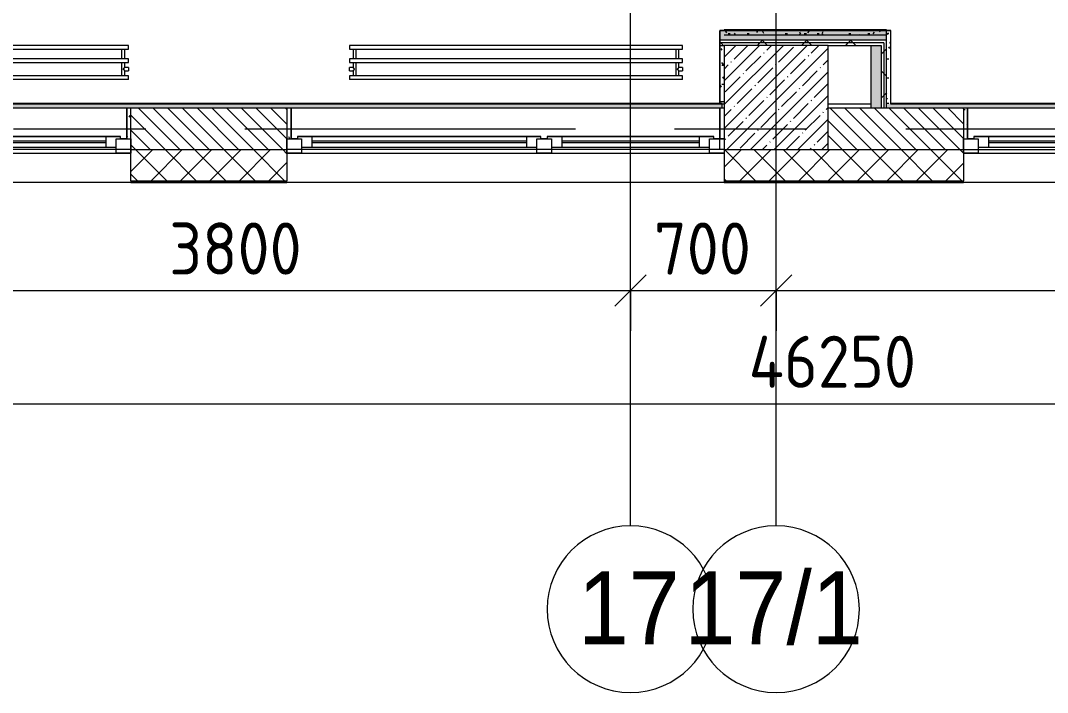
# Model space of a CAD drawing. Header units: millimetres. Extents: x 35147 to 231677, y -8553 to 29000.
# Drawn here: x 57530 to 62463, y -2706 to 519 of the extents above; entities that cross this region are included whole.
import ezdxf

# ---------------------------------------------------------------- set-up
doc = ezdxf.new("R2010")
doc.units = ezdxf.units.MM
doc.linetypes.add('Осевая', pattern=[3175, 635, -476.25, 1587.5, -476.25])
for name, color, linetype, lineweight in [('A-ANNO-DIMS', 7, 'Continuous', 9), ('A-ANNO-DIMS-100', 7, 'Continuous', 9), ('A-GLAZ', 7, 'Continuous', 9), ('A-GLAZ-1', 7, 'Continuous', 13), ('A-WALL', 7, 'Continuous', 9), ('I-WALL', 7, 'Continuous', 9), ('M-EQPM', 7, 'Continuous', 9), ('S-COLS', 7, 'Continuous', 9), ('Оси', 7, 'Continuous', 9), ('Оси-1', 7, 'Continuous', 20), ('Оси-2', 7, 'Осевая', 9)]:
    doc.layers.add(name, color=color, linetype=linetype, lineweight=lineweight)
doc.layers.add('A-WALL-1', color=7, linetype='Continuous', lineweight=9, true_color=0x3c3c3c)
doc.layers.add('A-WALL-FNSH-1', color=7, linetype='Continuous', lineweight=9, true_color=0x3c3c3c)
doc.styles.add('Arial', font='arial.ttf', dxfattribs={"width": 0.9, "height": 350})
doc.styles.add('ISOCPEUR', font='isocpeur.ttf', dxfattribs={"width": 0.9, "height": 250})
doc.dimstyles.new('ISO-2_5_0_9К_БОЛЬШОЙ', dxfattribs={"dimscale": 304.8, "dimtxt": 248.995294, "dimasz": 0.492126, "dimexe": 0.393701, "dimexo": 0.984252, "dimgap": 0, "dimtad": 1, "dimdec": 0, "dimrnd": 10, "dimzin": 0, "dimdsep": 46, "dimtxsty": 'ISOCPEUR', "dimblk1": 'OBLIQUE', "dimblk2": 'OBLIQUE', "dimsah": 1, "dimcen": 0.09, "dimdle": 0.393701, "dimazin": 0, "dimtfac": 1, "dimtdec": 4, "dimtix": 1, "dimtmove": 0, "dimatfit": 3, "dimfxl": 1, "dimtvp": 1, "dimtolj": 1, "dimtzin": 0, "dimarcsym": 2})
pattern_1 = [(135, (0, 0), (-35.35534, -35.35534), [])]
pattern_2 = [(0, (0, 0), (121.92, 30.48), [10.058, -81.382, 10.058, -81.382, -487.68]), (0, (0, 0), (121.92, 30.48), [-182.88, 10.058, -172.822, 10.058, -81.382, -213.36]), (0, (0, 0), (121.92, 30.48), [-457.2, 10.058, -50.902, 10.058, -142.342]), (120, (45.72, 15.24), (-87.356454, 90.345817), [10.058, -81.382, 10.058, -81.382, -487.68]), (120, (45.72, 15.24), (-87.356454, 90.345817), [-182.88, 10.058, -172.822, 10.058, -81.382, -213.36]), (120, (45.72, 15.24), (-87.356454, 90.345817), [-457.2, 10.058, -50.902, 10.058, -142.342]), (240, (60.96, 76.2), (-34.563546, -120.825817), [10.058, -81.382, 10.058, -81.382, -487.68]), (240, (60.96, 76.2), (-34.563546, -120.825817), [-182.88, 10.058, -172.822, 10.058, -81.382, -213.36]), (240, (60.96, 76.2), (-34.563546, -120.825817), [-457.2, 10.058, -50.902, 10.058, -142.342])]
pattern_3 = [(45, (0, 0), (-106.066, 106.066), []), (135, (0, 0), (-106.066, -106.066), [])]

# ---------------------------------------------------------------- blocks, each defined once
blk = doc.blocks.new('BSC_Колонна _Прямоугольная - 500х500-V9-План размещения напольных электротехнических лючков и розеток 2 этажа в осях 12-23')
at = {"layer": 'S-COLS'}
h = blk.add_hatch(dxfattribs=at)
h.set_pattern_fill('FP_10', color=256, style=0, pattern_type=2)
h.set_pattern_definition([(45, (-61160, -150), (-57.02463, 57.02463), []), (45, (-61102.975, -150), (-57.02463, 57.02463), [100.806, -20.161, 3.353, -16.808])])
h.paths.add_polyline_path([(-250, -250), (250, -250), (250, 250), (-250, 250), (-250, 184.8)])
for p, q in [((250, 250), (-250, 250)), ((-250, 250), (-250, -250)), ((250, -250), (250, 250)), ((-250, -250), (250, -250))]:
    blk.add_line(p, q, dxfattribs=at)
blk = doc.blocks.new('120_Окно_СКБ_2Ст - 120_Окно_СКБ_2Ст 3100х2500 _мал_створка слева_-22446080-План размещения напольных электротехнических лючков и розеток 2 этажа в осях 12-23')
at = {"layer": 'A-GLAZ'}
for p, q in [((1550, -57), (-1550, -57)), ((-1530, -127), (-1500, -127)), ((-1430, -107), (600, -107)), ((600, -117), (-1430, -117)), ((670, -127), (700, -127)), ((770, -107), (1430, -107)), ((1430, -117), (770, -117)), ((1500, -127), (1530, -127))]:
    blk.add_line(p, q, dxfattribs=at)
at = {"layer": 'A-GLAZ-1'}
for p, q in [((-1550, -127), (-1550, -57)), ((-1550, -57), (-1480, -57)), ((-1480, -57), (-1480, -127)), ((650, -87), (-1480, -87)), ((-1480, -87), (-1480, -127)), ((-1430, -137), (-1430, -87)), ((600, -137), (600, -87)), ((650, -127), (650, -57)), ((650, -57), (720, -57)), ((650, -127), (650, -87)), ((720, -57), (720, -127)), ((1480, -87), (720, -87)), ((720, -87), (720, -127)), ((770, -137), (770, -87)), ((1430, -137), (1430, -87)), ((1480, -127), (1480, -57)), ((1480, -57), (1550, -57)), ((1480, -127), (1480, -87)), ((1550, -57), (1550, -127)), ((-1480, -127), (-1550, -127)), ((-1480, -127), (-1500, -127)), ((-1500, -127), (-1500, -137)), ((-1500, -137), (670, -137)), ((670, -137), (-1500, -137)), ((720, -127), (650, -127)), ((670, -127), (650, -127)), ((670, -137), (670, -127)), ((720, -127), (700, -127)), ((700, -127), (700, -137)), ((700, -137), (1500, -137)), ((1500, -137), (700, -137)), ((1550, -127), (1480, -127)), ((1500, -127), (1480, -127)), ((1500, -137), (1500, -127))]:
    blk.add_line(p, q, dxfattribs=at)
blk = doc.blocks.new('120_Окно_СКБ_1Ст - 120_Окно_СКБ_1Ст 900х2500_h_-20664874-План размещения напольных электротехнических лючков и розеток 2 этажа в осях 12-23')
at = {"layer": 'A-GLAZ'}
for p, q in [((450, -57), (-450, -57)), ((-430, -127), (-400, -127)), ((-330, -107), (330, -107)), ((330, -117), (-330, -117)), ((400, -127), (430, -127))]:
    blk.add_line(p, q, dxfattribs=at)
at = {"layer": 'A-GLAZ-1'}
for p, q in [((-450, -127), (-450, -57)), ((-450, -57), (-380, -57)), ((-380, -57), (-380, -127)), ((380, -87), (-380, -87)), ((-380, -87), (-380, -127)), ((-330, -137), (-330, -87)), ((330, -137), (330, -87)), ((380, -127), (380, -57)), ((380, -57), (450, -57)), ((380, -127), (380, -87)), ((450, -57), (450, -127)), ((-380, -127), (-450, -127)), ((-380, -127), (-400, -127)), ((-400, -127), (-400, -137)), ((-400, -137), (400, -137)), ((400, -137), (-400, -137)), ((450, -127), (380, -127)), ((400, -127), (380, -127)), ((400, -137), (400, -127))]:
    blk.add_line(p, q, dxfattribs=at)
blk = doc.blocks.new('120_Окно_СКБ_2Ст - 120_Окно_СКБ_2Ст 2100х2500 _мал створка СЛЕВА_-22446485-План размещения напольных электротехнических лючков и розеток 2 этажа в осях 12-23')
at = {"layer": 'A-GLAZ'}
for p, q in [((1050, -57), (-1050, -57)), ((-1050, -127), (-1000, -127)), ((-930, -107), (-270, -107)), ((-270, -117), (-930, -117)), ((-200, -127), (-170, -127)), ((-100, -107), (930, -107)), ((930, -117), (-100, -117)), ((1000, -127), (1030, -127))]:
    blk.add_line(p, q, dxfattribs=at)
at = {"layer": 'A-GLAZ-1'}
for p, q in [((-1050, -127), (-1050, -57)), ((-1050, -57), (-980, -57)), ((-980, -57), (-980, -127)), ((-220, -87), (-980, -87)), ((-980, -87), (-980, -127)), ((-930, -137), (-930, -87)), ((-270, -137), (-270, -87)), ((-220, -127), (-220, -57)), ((-220, -57), (-150, -57)), ((-220, -127), (-220, -87)), ((-150, -57), (-150, -127)), ((980, -87), (-150, -87)), ((-150, -87), (-150, -127)), ((-100, -137), (-100, -87)), ((930, -137), (930, -87)), ((980, -127), (980, -57)), ((980, -57), (1050, -57)), ((980, -127), (980, -87)), ((1050, -57), (1050, -127)), ((-980, -127), (-1050, -127)), ((-980, -127), (-1000, -127)), ((-1000, -127), (-1000, -137)), ((-1000, -137), (-200, -137)), ((-200, -137), (-1000, -137)), ((-150, -127), (-220, -127)), ((-200, -127), (-220, -127)), ((-200, -137), (-200, -127)), ((-150, -127), (-170, -127)), ((-170, -127), (-170, -137)), ((-170, -137), (1000, -137)), ((1000, -137), (-170, -137)), ((1050, -127), (980, -127)), ((1000, -127), (980, -127)), ((1000, -137), (1000, -127))]:
    blk.add_line(p, q, dxfattribs=at)
blk = doc.blocks.new('radiator_prado_classic_z_tip_30_po exemplyaru - Classic Z Тип 30-500-30677899-План размещения напольных электротехнических лючков и розеток 2 этажа в осях 12-23')
at = {"layer": 'M-EQPM'}
for p, q in [((0, 228), (0, 210)), ((1600, 228), (0, 228)), ((0, 210), (1600, 210)), ((17.5, 210), (17.5, 164)), ((32.5, 164), (32.5, 210)), ((1567.5, 210), (1567.5, 164)), ((1582.5, 164), (1582.5, 210)), ((1600, 210), (1600, 228)), ((1600, 164), (0, 164)), ((0, 164), (0, 146)), ((1600, 146), (1600, 164)), ((0, 146), (1600, 146)), ((17.5, 121.5), (0, 121.5)), ((17.5, 121.5), (0, 121.5)), ((0, 121.5), (0, 121.2)), ((0, 106.5), (0, 121.5)), ((0, 121.2), (0, 121.2)), ((0, 106.8), (0, 106.5)), ((0, 106.8), (0, 106.8)), ((0, 106.5), (17.5, 106.5)), ((0, 106.5), (17.5, 106.5)), ((17.5, 146), (17.5, 121.5)), ((17.5, 106.5), (17.5, 82)), ((32.5, 82), (32.5, 146)), ((1567.5, 146), (1567.5, 82)), ((1582.5, 121.5), (1582.5, 146)), ((1600, 121.5), (1582.5, 121.5)), ((1600, 121.5), (1582.5, 121.5)), ((1582.5, 82), (1582.5, 106.5)), ((1582.5, 106.5), (1600, 106.5)), ((1582.5, 106.5), (1600, 106.5)), ((1600, 121.5), (1600, 106.5)), ((1600, 121.2), (1600, 121.5)), ((1600, 121.5), (1600, 121.2)), ((1600, 121.2), (1600, 121.5)), ((1600, 106.5), (1600, 106.8)), ((1600, 106.8), (1600, 106.5)), ((1600, 106.5), (1600, 106.8)), ((1600, 82), (0, 82)), ((0, 82), (0, 64)), ((1600, 64), (0, 64)), ((1600, 64), (1600, 82))]:
    blk.add_line(p, q, dxfattribs=at)
for points, knots in [([(25, 114), (24.5, 114.5), (23.6, 115.4), (22.4, 116.6), (21.6, 117.4), (21.1, 117.9), (20.8, 118.2), (20.5, 118.5), (20.2, 118.8), (19.8, 119.1), (19.6, 119.4), (19.3, 119.7), (19, 120), (18.7, 120.3), (18.5, 120.5), (18.3, 120.7), (18.1, 120.9), (17.9, 121.1), (17.8, 121.2), (17.7, 121.3), (17.5, 121.5), (17.5, 121.5), (17.5, 121.5)], [0, 0, 0, 0, 0.142857, 0.285714, 0.357143, 0.392857, 0.428571, 0.464286, 0.5, 0.535714, 0.571429, 0.607143, 0.642857, 0.678571, 0.714286, 0.75, 0.785714, 0.821429, 0.857143, 0.892857, 0.928571, 1, 1, 1, 1]), ([(17.5, 106.5), (17.5, 106.5), (17.5, 106.5), (17.7, 106.7), (17.8, 106.8), (17.9, 106.9), (18.1, 107.1), (18.3, 107.3), (18.5, 107.5), (18.7, 107.7), (19, 108), (19.3, 108.3), (19.6, 108.6), (19.8, 108.9), (20.3, 109.3), (20.7, 109.7), (21.1, 110.1), (21.6, 110.6), (22.4, 111.4), (23.6, 112.6), (24.5, 113.5), (25, 114)], [0, 0, 0, 0, 0.071429, 0.107143, 0.142857, 0.178571, 0.214286, 0.25, 0.285714, 0.321429, 0.357143, 0.392857, 0.428571, 0.464286, 0.5, 0.571429, 0.607143, 0.642857, 0.714286, 0.857143, 1, 1, 1, 1]), ([(1575, 114), (1575.5, 114.5), (1576.4, 115.4), (1577.6, 116.6), (1578.4, 117.4), (1578.9, 117.9), (1579.2, 118.2), (1579.5, 118.5), (1579.8, 118.8), (1580.1, 119.2), (1580.4, 119.4), (1580.7, 119.7), (1581, 120), (1581.3, 120.3), (1581.5, 120.5), (1581.7, 120.7), (1581.9, 120.9), (1582.1, 121.1), (1582.2, 121.2), (1582.3, 121.3), (1582.5, 121.5), (1582.5, 121.5), (1582.5, 121.5)], [0, 0, 0, 0, 0.142857, 0.285714, 0.357143, 0.392857, 0.428571, 0.464286, 0.5, 0.535714, 0.571429, 0.607143, 0.642857, 0.678571, 0.714286, 0.75, 0.785714, 0.821429, 0.857143, 0.892857, 0.928571, 1, 1, 1, 1]), ([(1582.5, 106.5), (1582.5, 106.5), (1582.5, 106.5), (1582.3, 106.7), (1582.2, 106.8), (1582.1, 106.9), (1581.9, 107.1), (1581.7, 107.3), (1581.5, 107.5), (1581.3, 107.7), (1581, 108), (1580.7, 108.3), (1580.4, 108.6), (1580.1, 108.8), (1579.7, 109.3), (1579.3, 109.7), (1578.9, 110.1), (1578.4, 110.6), (1577.6, 111.4), (1576.4, 112.6), (1575.5, 113.5), (1575, 114)], [0, 0, 0, 0, 0.071429, 0.107143, 0.142857, 0.178571, 0.214286, 0.25, 0.285714, 0.321429, 0.357143, 0.392857, 0.428571, 0.464286, 0.5, 0.571429, 0.607143, 0.642857, 0.714286, 0.857143, 1, 1, 1, 1])]:
    blk.add_open_spline(points, degree=3, knots=knots, dxfattribs=at)
blk = doc.blocks.new('radiator_prado_classic_z_tip_30_po exemplyaru - Classic Z Тип 30-500-30677900-План размещения напольных электротехнических лючков и розеток 2 этажа в осях 12-23')
at = {"layer": 'M-EQPM'}
for p, q in [((0, 228), (0, 210)), ((700, 228), (0, 228)), ((0, 210), (700, 210)), ((17.5, 210), (17.5, 164)), ((32.5, 164), (32.5, 210)), ((667.5, 210), (667.5, 164)), ((682.5, 164), (682.5, 210)), ((700, 210), (700, 228)), ((700, 164), (0, 164)), ((0, 164), (0, 146)), ((700, 146), (700, 164)), ((0, 146), (700, 146)), ((17.5, 121.5), (0, 121.5)), ((17.5, 121.5), (0, 121.5)), ((0, 121.5), (0, 121.2)), ((0, 106.5), (0, 121.5)), ((0, 121.2), (0, 121.2)), ((0, 106.8), (0, 106.5)), ((0, 106.8), (0, 106.8)), ((0, 106.5), (17.5, 106.5)), ((0, 106.5), (17.5, 106.5)), ((17.5, 146), (17.5, 121.5)), ((17.5, 106.5), (17.5, 82)), ((32.5, 82), (32.5, 146)), ((667.5, 146), (667.5, 82)), ((682.5, 121.5), (682.5, 146)), ((700, 121.5), (682.5, 121.5)), ((700, 121.5), (682.5, 121.5)), ((682.5, 82), (682.5, 106.5)), ((682.5, 106.5), (700, 106.5)), ((682.5, 106.5), (700, 106.5)), ((700, 121.5), (700, 106.5)), ((700, 121.2), (700, 121.5)), ((700, 121.5), (700, 121.2)), ((700, 121.2), (700, 121.5)), ((700, 106.5), (700, 106.8)), ((700, 106.8), (700, 106.5)), ((700, 106.5), (700, 106.8)), ((700, 82), (0, 82)), ((0, 82), (0, 64)), ((700, 64), (0, 64)), ((700, 64), (700, 82))]:
    blk.add_line(p, q, dxfattribs=at)
for points, knots in [([(25, 114), (24.5, 114.5), (23.6, 115.4), (22.4, 116.6), (21.6, 117.4), (21.1, 117.9), (20.8, 118.2), (20.5, 118.5), (20.2, 118.8), (19.8, 119.1), (19.6, 119.4), (19.3, 119.7), (19, 120), (18.7, 120.3), (18.5, 120.5), (18.3, 120.7), (18.1, 120.9), (17.9, 121.1), (17.8, 121.2), (17.7, 121.3), (17.5, 121.5), (17.5, 121.5), (17.5, 121.5)], [0, 0, 0, 0, 0.142857, 0.285714, 0.357143, 0.392857, 0.428571, 0.464286, 0.5, 0.535714, 0.571429, 0.607143, 0.642857, 0.678571, 0.714286, 0.75, 0.785714, 0.821429, 0.857143, 0.892857, 0.928571, 1, 1, 1, 1]), ([(17.5, 106.5), (17.5, 106.5), (17.5, 106.5), (17.7, 106.7), (17.8, 106.8), (17.9, 106.9), (18.1, 107.1), (18.3, 107.3), (18.5, 107.5), (18.7, 107.7), (19, 108), (19.3, 108.3), (19.6, 108.6), (19.8, 108.9), (20.3, 109.3), (20.7, 109.7), (21.1, 110.1), (21.6, 110.6), (22.4, 111.4), (23.6, 112.6), (24.5, 113.5), (25, 114)], [0, 0, 0, 0, 0.071429, 0.107143, 0.142857, 0.178571, 0.214286, 0.25, 0.285714, 0.321429, 0.357143, 0.392857, 0.428571, 0.464286, 0.5, 0.571429, 0.607143, 0.642857, 0.714286, 0.857143, 1, 1, 1, 1]), ([(675, 114), (675.5, 114.5), (676.4, 115.4), (677.6, 116.6), (678.4, 117.4), (678.9, 117.9), (679.2, 118.2), (679.5, 118.5), (679.8, 118.8), (680.1, 119.2), (680.4, 119.4), (680.7, 119.7), (681, 120), (681.3, 120.3), (681.5, 120.5), (681.7, 120.7), (681.9, 120.9), (682.1, 121.1), (682.2, 121.2), (682.3, 121.3), (682.5, 121.5), (682.5, 121.5), (682.5, 121.5)], [0, 0, 0, 0, 0.142857, 0.285714, 0.357143, 0.392857, 0.428571, 0.464286, 0.5, 0.535714, 0.571429, 0.607143, 0.642857, 0.678571, 0.714286, 0.75, 0.785714, 0.821429, 0.857143, 0.892857, 0.928571, 1, 1, 1, 1]), ([(682.5, 106.5), (682.5, 106.5), (682.5, 106.5), (682.3, 106.7), (682.2, 106.8), (682.1, 106.9), (681.9, 107.1), (681.7, 107.3), (681.5, 107.5), (681.3, 107.7), (681, 108), (680.7, 108.3), (680.4, 108.6), (680.1, 108.8), (679.7, 109.3), (679.3, 109.7), (678.9, 110.1), (678.4, 110.6), (677.6, 111.4), (676.4, 112.6), (675.5, 113.5), (675, 114)], [0, 0, 0, 0, 0.071429, 0.107143, 0.142857, 0.178571, 0.214286, 0.25, 0.285714, 0.321429, 0.357143, 0.392857, 0.428571, 0.464286, 0.5, 0.571429, 0.607143, 0.642857, 0.714286, 0.857143, 1, 1, 1, 1])]:
    blk.add_open_spline(points, degree=3, knots=knots, dxfattribs=at)
blk = doc.blocks.new('Ось сетки - D8-29747960-План размещения напольных электротехнических лючков и розеток 2 этажа в осях 12-23')
at = {"layer": 'Оси-1'}
for start, end in [(360, 180), (180, 360)]:
    blk.add_arc((0, 0), 4, start, end, dxfattribs=at)
blk = doc.blocks.new('DIMBLOCK22-План размещения напольных электротехнических лючков и розеток 2 этажа в осях 12-23')
at = {"layer": 'A-ANNO-DIMS-100'}
for p, q in [((56660, -970.8), (56660, -656.9)), ((60460, -970.8), (60460, -656.9)), ((56660, -776.9), (60460, -776.9)), ((56660, -776.9), (56660, -970.8)), ((60460, -776.9), (60460, -970.8))]:
    blk.add_line(p, q, dxfattribs=at)
at = {"layer": 'A-ANNO-DIMS-100', "lineweight": 20}
for p, q in [((56660, -776.9), (56735, -701.9)), ((60460, -776.9), (60535, -701.9)), ((56660, -776.9), (56585, -851.9)), ((60460, -776.9), (60385, -851.9))]:
    blk.add_line(p, q, dxfattribs=at)
at = {"layer": 'A-ANNO-DIMS-100', "color": 0, "insert": (58244, -450.3), "char_height": 250, "width": 758.478, "attachment_point": 1, "line_spacing_factor": 1.149209, "style": 'ISOCPEUR'}
blk.add_mtext('3800', dxfattribs=at)
blk = doc.blocks.new('_Oblique')
at = {"color": 0, "linetype": 'ByBlock', "lineweight": -2}
blk.add_line((-0.5, -0.5), (0.5, 0.5), dxfattribs=at)
blk = doc.blocks.new('DIMBLOCK23-План размещения напольных электротехнических лючков и розеток 2 этажа в осях 12-23')
at = {"layer": 'A-ANNO-DIMS-100'}
for p, q in [((60460, -970.8), (60460, -656.9)), ((61160, -970.8), (61160, -656.9)), ((60460, -776.9), (61160, -776.9)), ((60460, -776.9), (60460, -970.8)), ((61160, -776.9), (61160, -970.8))]:
    blk.add_line(p, q, dxfattribs=at)
at = {"layer": 'A-ANNO-DIMS-100', "lineweight": 20}
for p, q in [((60460, -776.9), (60535, -701.9)), ((61160, -776.9), (61235, -701.9)), ((60460, -776.9), (60385, -851.9)), ((61160, -776.9), (61085, -851.9))]:
    blk.add_line(p, q, dxfattribs=at)
at = {"layer": 'A-ANNO-DIMS-100', "color": 0, "insert": (60573, -450.3), "char_height": 250, "width": 568.858, "attachment_point": 1, "line_spacing_factor": 1.149209, "style": 'ISOCPEUR'}
blk.add_mtext('700', dxfattribs=at)
blk = doc.blocks.new('DIMBLOCK24-План размещения напольных электротехнических лючков и розеток 2 этажа в осях 12-23')
at = {"layer": 'A-ANNO-DIMS-100'}
for p, q in [((61160, -970.8), (61160, -656.9)), ((65660, -970.8), (65660, -656.9)), ((61160, -776.9), (65660, -776.9)), ((61160, -776.9), (61160, -970.8)), ((65660, -776.9), (65660, -970.8))]:
    blk.add_line(p, q, dxfattribs=at)
at = {"layer": 'A-ANNO-DIMS-100', "lineweight": 20}
for p, q in [((61160, -776.9), (61235, -701.9)), ((65660, -776.9), (65735, -701.9)), ((61160, -776.9), (61085, -851.9)), ((65660, -776.9), (65585, -851.9))]:
    blk.add_line(p, q, dxfattribs=at)
at = {"layer": 'A-ANNO-DIMS-100', "color": 0, "insert": (63082, -450.3), "char_height": 250, "width": 787.208, "attachment_point": 1, "line_spacing_factor": 1.149209, "style": 'ISOCPEUR'}
blk.add_mtext('4500', dxfattribs=at)
blk = doc.blocks.new('DIMBLOCK32-План размещения напольных электротехнических лючков и розеток 2 этажа в осях 12-23')
at = {"layer": 'A-ANNO-DIMS-100'}
for p, q in [((38310, -1514.4), (38310, -1200.5)), ((84560, -1514.4), (84560, -1200.5)), ((38190, -1320.5), (84680, -1320.5)), ((38310, -1320.5), (38310, -1514.4)), ((84560, -1320.5), (84560, -1514.4))]:
    blk.add_line(p, q, dxfattribs=at)
at = {"layer": 'A-ANNO-DIMS-100', "lineweight": 20}
for p, q in [((38310, -1320.5), (38385, -1245.5)), ((84560, -1320.5), (84635, -1245.5)), ((38310, -1320.5), (38235, -1395.5)), ((84560, -1320.5), (84485, -1395.5))]:
    blk.add_line(p, q, dxfattribs=at)
at = {"layer": 'A-ANNO-DIMS-100', "color": 0, "insert": (61028, -993.9), "char_height": 250, "width": 976.828, "attachment_point": 1, "line_spacing_factor": 1.149209, "style": 'ISOCPEUR'}
blk.add_mtext('46250', dxfattribs=at)

msp = doc.modelspace()

# ---------------------------------------------------------------- hatches: boundary and pattern name
at = {"layer": 'A-WALL'}
h = msp.add_hatch(dxfattribs=at)
h.set_pattern_fill('FP_20', color=256, style=0, pattern_type=2)
h.set_pattern_definition(pattern_1)
h.paths.add_polyline_path([(56910, -100), (57160, -100), (57160, 100), (56910, 100)])
h.paths.add_polyline_path([(58810, -100), (58810, 100), (58060, 100), (58060, -100), (58656.4, -100)])
h = msp.add_hatch(dxfattribs=at)
h.set_pattern_fill('FP_20', color=256, style=0, pattern_type=2)
h.set_pattern_definition(pattern_1)
h.paths.add_polyline_path([(65410, -100), (65410, 100), (65160, 100), (65160, -100), (65207.2, -100)])
h.paths.add_polyline_path([(62060, -100), (62060, 100), (61410, 100), (61410, -100), (61567.9, -100)])
h = msp.add_hatch(dxfattribs=at)
h.set_pattern_fill('FP_21', color=256, style=0, pattern_type=2)
h.set_pattern_definition([(45, (0, 0), (-70.71068, 70.71068), []), (135, (0, 0), (-70.71068, -70.71068), [])])
h.paths.add_polyline_path([(75397.3, -250), (75700, -250), (75700, -100), (71560, -100), (71560, -250), (74669.4, -250)])
h.paths.add_polyline_path([(70302.2, -250), (70660, -250), (70660, -100), (67060, -100), (67060, -250), (69574.4, -250)])
h.paths.add_polyline_path([(65207.2, -250), (66160, -250), (66160, -100), (65160, -100), (65160, -250)])
h.paths.add_polyline_path([(61567.9, -250), (62060, -250), (62060, -100), (60910, -100), (60910, -250)])
h.paths.add_polyline_path([(58060, -250), (58810, -250), (58810, -100), (58060, -100), (58060, -244.2)])
h.paths.add_polyline_path([(56910, -250), (57160, -250), (57160, -100), (56410, -100), (56410, -250)])
h.paths.add_polyline_path([(52410, -250), (53310, -250), (53310, -100), (51910, -100), (51910, -250)])
h.paths.add_polyline_path([(47410, -250), (48810, -250), (48810, -100), (47410, -100), (47410, -244.2)])
h.paths.add_polyline_path([(43371.3, -250), (44036.3, -250), (44036.3, -100), (42660, -100), (42660, -250)])
h.paths.add_polyline_path([(44936.3, -250), (45310, -250), (45310, -100), (44936.3, -100), (44936.3, -244.2)])
h.paths.add_polyline_path([(39560, -250), (39560, -100), (38742.7, -100), (38742.7, -250), (39040, -250)])
at = {"layer": 'I-WALL'}
for points in [[(61690, 425), (61690, 475), (60910, 475), (60910, 470), (60890, 470), (60890, 425), (61567.9, 425)], [(61665, 100), (61665, 400), (61615, 400), (61615, 100)]]:
    msp.add_hatch(color=256, dxfattribs=at).paths.add_polyline_path(points)
h = msp.add_hatch(dxfattribs=at)
h.set_pattern_fill('FP_58', color=256, style=0, pattern_type=2)
h.set_pattern_definition(pattern_2)
h.paths.add_polyline_path([(61690, 450), (61710, 450), (61710, 470), (60910, 470), (60910, 450), (61567.9, 450)])
h = msp.add_hatch(dxfattribs=at)
h.set_pattern_fill('FP_58', color=256, style=0, pattern_type=2)
h.set_pattern_definition(pattern_2)
h.paths.add_polyline_path([(61710, 120), (61710, 450), (61690, 450), (61690, 120)])
h = msp.add_hatch(dxfattribs=at)
h.set_pattern_fill('FP_60', color=256, style=0, pattern_type=2)
h.set_pattern_definition(pattern_3)
h.paths.add_polyline_path([(61690, 412.5), (61690, 425), (60890, 425), (60890, 412.5), (61677.5, 412.5)])
h = msp.add_hatch(dxfattribs=at)
h.set_pattern_fill('FP_60', color=256, style=0, pattern_type=2)
h.set_pattern_definition(pattern_3)
h.paths.add_polyline_path([(61677.5, 400), (61677.5, 412.5), (60890, 412.5), (60890, 400), (61665, 400)])
h = msp.add_hatch(dxfattribs=at)
h.set_pattern_fill('FP_58', color=256, style=0, pattern_type=2)
h.set_pattern_definition(pattern_2)
h.paths.add_polyline_path([(60890, 130), (60910, 130), (60910, 400), (60890, 400), (60890, 334.8)])
h = msp.add_hatch(dxfattribs=at)
h.set_pattern_fill('FP_60', color=256, style=0, pattern_type=2)
h.set_pattern_definition(pattern_3)
h.paths.add_polyline_path([(61677.5, 100), (61677.5, 400), (61665, 400), (61665, 100)])
h = msp.add_hatch(dxfattribs=at)
h.set_pattern_fill('FP_60', color=256, style=0, pattern_type=2)
h.set_pattern_definition(pattern_3)
h.paths.add_polyline_path([(61690, 100), (61690, 412.5), (61677.5, 412.5), (61677.5, 100)])
h = msp.add_hatch(dxfattribs=at)
h.set_pattern_fill('FP_58', color=256, style=0, pattern_type=2)
h.set_pattern_definition(pattern_2)
h.paths.add_polyline_path([(59384.3, 100), (60900, 100), (60900, 120), (57160, 120), (57160, 100), (59202.3, 100)])
h = msp.add_hatch(dxfattribs=at)
h.set_pattern_fill('FP_58', color=256, style=0, pattern_type=2)
h.set_pattern_definition(pattern_2)
h.paths.add_polyline_path([(58060, -48), (58060, 100), (58040, 100), (58040, -48)])
h = msp.add_hatch(dxfattribs=at)
h.set_pattern_fill('FP_58', color=256, style=0, pattern_type=2)
h.set_pattern_definition(pattern_2)
h.paths.add_polyline_path([(58830, -48), (58830, 100), (58810, 100), (58810, -48)])
h = msp.add_hatch(dxfattribs=at)
h.set_pattern_fill('FP_58', color=256, style=0, pattern_type=2)
h.set_pattern_definition(pattern_2)
h.paths.add_polyline_path([(64661.3, 100), (65410, 100), (65410, 120), (61690, 120), (61690, 100), (64479.3, 100)])
h = msp.add_hatch(dxfattribs=at)
h.set_pattern_fill('FP_58', color=256, style=0, pattern_type=2)
h.set_pattern_definition(pattern_2)
h.paths.add_polyline_path([(62080, -48), (62080, 100), (62060, 100), (62060, -48)])

# ---------------------------------------------------------------- linework, layer by layer
at = {"layer": 'A-WALL'}
for p, q in [((61710, 450), (61710, 120)), ((61690, 425), (60890, 425)), ((61677.5, 412.5), (60890, 412.5)), ((60890, 400), (60910, 400)), ((61665, 400), (61665, 100)), ((61677.5, 412.5), (61677.5, 100)), ((61710, 120), (65410, 120)), ((60890, -100), (60890, -48)), ((58060, -100), (58810, -100)), ((61410, -100), (65410, -100)), ((58060, -258), (57160, -258)), ((58060, -250), (58810, -250)), ((58060, -253), (58810, -253)), ((60910, -258), (58810, -258)), ((60910, -250), (62060, -250)), ((60910, -253), (62060, -253)), ((65160, -258), (62060, -258))]:
    msp.add_line(p, q, dxfattribs=at)
at = {"layer": 'A-WALL-1'}
for p, q in [((61710, 470), (60890, 470)), ((61690, 475), (60910, 475)), ((60910, 475), (60910, 470)), ((60910, 450), (61690, 450)), ((61690, 100), (61690, 475)), ((61410, 400), (61665, 400)), ((61615, 400), (61615, 100)), ((56910, 100), (60900, 100)), ((58040, 100), (58040, -48)), ((58060, -250), (58060, 100)), ((58810, 100), (58810, -250)), ((58830, -48), (58830, 100)), ((60890, 140.5), (60890, 130)), ((60890, 130), (60910, 130)), ((60900, 100), (60900, 120)), ((61410, 100), (65390, 100)), ((62060, 100), (62060, -250)), ((62080, -48), (62080, 100)), ((58040, -48), (58060, -48)), ((58810, -48), (58830, -48)), ((62060, -48), (62080, -48)), ((60910, -100), (60910, -250))]:
    msp.add_line(p, q, dxfattribs=at)
at = {"layer": 'A-WALL-FNSH-1'}
for p, q in [((60889, 471), (60889, 140.5)), ((61711, 471), (60889, 471)), ((60890, 140.5), (60890, 470)), ((61710, 470), (61710, 450)), ((61711, 121), (61711, 471)), ((60890, 420.5), (60889, 420.5)), ((60889, 420.5), (60889, 121)), ((60890, 121), (60890, 420.5)), ((60889, 121), (57170, 121)), ((57170, 120), (60900, 120)), ((58039, 100), (58039, -48)), ((58831, -48), (58831, 100)), ((60889, 140.5), (60890, 140.5)), ((60889, 100), (60889, -48)), ((60900, 121), (60890, 121)), ((60890, -48), (60890, 100)), ((60900, 120), (60900, 121)), ((65389, 121), (61711, 121)), ((62081, -48), (62081, 100)), ((58039, -48), (58040, -48)), ((58830, -48), (58831, -48)), ((60889, -48), (60890, -48)), ((62080, -48), (62081, -48)), ((58060, -250), (58060, -258)), ((58060, -258), (58810, -258)), ((58810, -258), (58810, -250)), ((60910, -250), (60910, -258)), ((60910, -258), (62060, -258)), ((62060, -258), (62060, -250))]:
    msp.add_line(p, q, dxfattribs=at)
at = {"layer": 'I-WALL'}
for p, q in [((60900, 120), (60910, 120)), ((60900, 100), (60910, 100)), ((61410, 120), (61615, 120)), ((60910, -48), (60890, -48)), ((58060, -100), (57160, -100)), ((60910, -100), (58810, -100))]:
    msp.add_line(p, q, dxfattribs=at)
at = {"layer": 'Оси'}
for p, q in [((60460, -1906.3), (60460, 593.7)), ((61160, -1906.3), (61160, 593.7))]:
    msp.add_line(p, q, dxfattribs=at)
at = {"layer": 'Оси-2'}
msp.add_line((38446.8, 0), (82200, 0), dxfattribs=at)

# ---------------------------------------------------------------- block references
at = {"layer": 'A-GLAZ', "rotation": 180}
for name, p in [('120_Окно_СКБ_1Ст - 120_Окно_СКБ_1Ст 900х2500_h_-20664874-План размещения напольных электротехнических лючков и розеток 2 этажа в осях 12-23', (57610, -175)), ('120_Окно_СКБ_2Ст - 120_Окно_СКБ_2Ст 2100х2500 _мал створка СЛЕВА_-22446485-План размещения напольных электротехнических лючков и розеток 2 этажа в осях 12-23', (59860, -175)), ('120_Окно_СКБ_2Ст - 120_Окно_СКБ_2Ст 3100х2500 _мал_створка слева_-22446080-План размещения напольных электротехнических лючков и розеток 2 этажа в осях 12-23', (63610, -175))]:
    msp.add_blockref(name, p, dxfattribs=at)
at = {"layer": 'M-EQPM'}
for name, p in [('radiator_prado_classic_z_tip_30_po exemplyaru - Classic Z Тип 30-500-30677900-План размещения напольных электротехнических лючков и розеток 2 этажа в осях 12-23', (57348.1, 172)), ('radiator_prado_classic_z_tip_30_po exemplyaru - Classic Z Тип 30-500-30677899-План размещения напольных электротехнических лючков и розеток 2 этажа в осях 12-23', (59110, 172))]:
    msp.add_blockref(name, p, dxfattribs=at)
at = {"layer": 'S-COLS'}
msp.add_blockref('BSC_Колонна _Прямоугольная - 500х500-V9-План размещения напольных электротехнических лючков и розеток 2 этажа в осях 12-23', (61160, 150), dxfattribs=at)
at = {"layer": 'Оси-1', "xscale": 99.99999999999993, "yscale": 99.99999999999993, "zscale": 99.99999999999993}
for p in [(60460, -2306.3), (61160, -2306.3)]:
    msp.add_blockref('Ось сетки - D8-29747960-План размещения напольных электротехнических лючков и розеток 2 этажа в осях 12-23', p, dxfattribs=at)

# ---------------------------------------------------------------- texts
at = {"layer": 'Оси', "char_height": 350, "attachment_point": 1, "style": 'Arial'}
for s, insert, width in [('17/1', (60719.7, -2125.6), 1060.633), ('17', (60207.4, -2125.6), 606.076)]:
    msp.add_mtext(s, dxfattribs=dict(at, insert=insert, width=width))

# ---------------------------------------------------------------- dimensions: what is measured, and where the dimension line sits
at = {"layer": 'A-ANNO-DIMS'}
for base, p1, p2, override, picture, middle in [((60460, -776.9), (56660, -670.8), (60460, -670.8), {"dimpost": '<>', "dimfxl": 3800}, 'DIMBLOCK22-План размещения напольных электротехнических лючков и розеток 2 этажа в осях 12-23', (58560, -651.9)), ((61160, -776.9), (60460, -670.8), (61160, -670.8), {"dimpost": '<>', "dimfxl": 700}, 'DIMBLOCK23-План размещения напольных электротехнических лючков и розеток 2 этажа в осях 12-23', (60810, -651.9)), ((65660, -776.9), (61160, -670.8), (65660, -670.8), {"dimpost": '<>', "dimfxl": 4500}, 'DIMBLOCK24-План размещения напольных электротехнических лючков и розеток 2 этажа в осях 12-23', (63410, -651.9)), ((84560, -1320.5), (38310, -1214.4), (84560, -1214.4), {"dimpost": '<>', "dimfxl": 46250}, 'DIMBLOCK32-План размещения напольных электротехнических лючков и розеток 2 этажа в осях 12-23', (61435, -1195.5))]:
    dim = msp.add_linear_dim(base=base, p1=p1, p2=p2, dimstyle='ISO-2_5_0_9К_БОЛЬШОЙ', override=override, dxfattribs=at)
    dim.commit()
    dim.dimension.update_dxf_attribs({"geometry": picture, "text_midpoint": middle})

doc.saveas('drawing.dxf')
